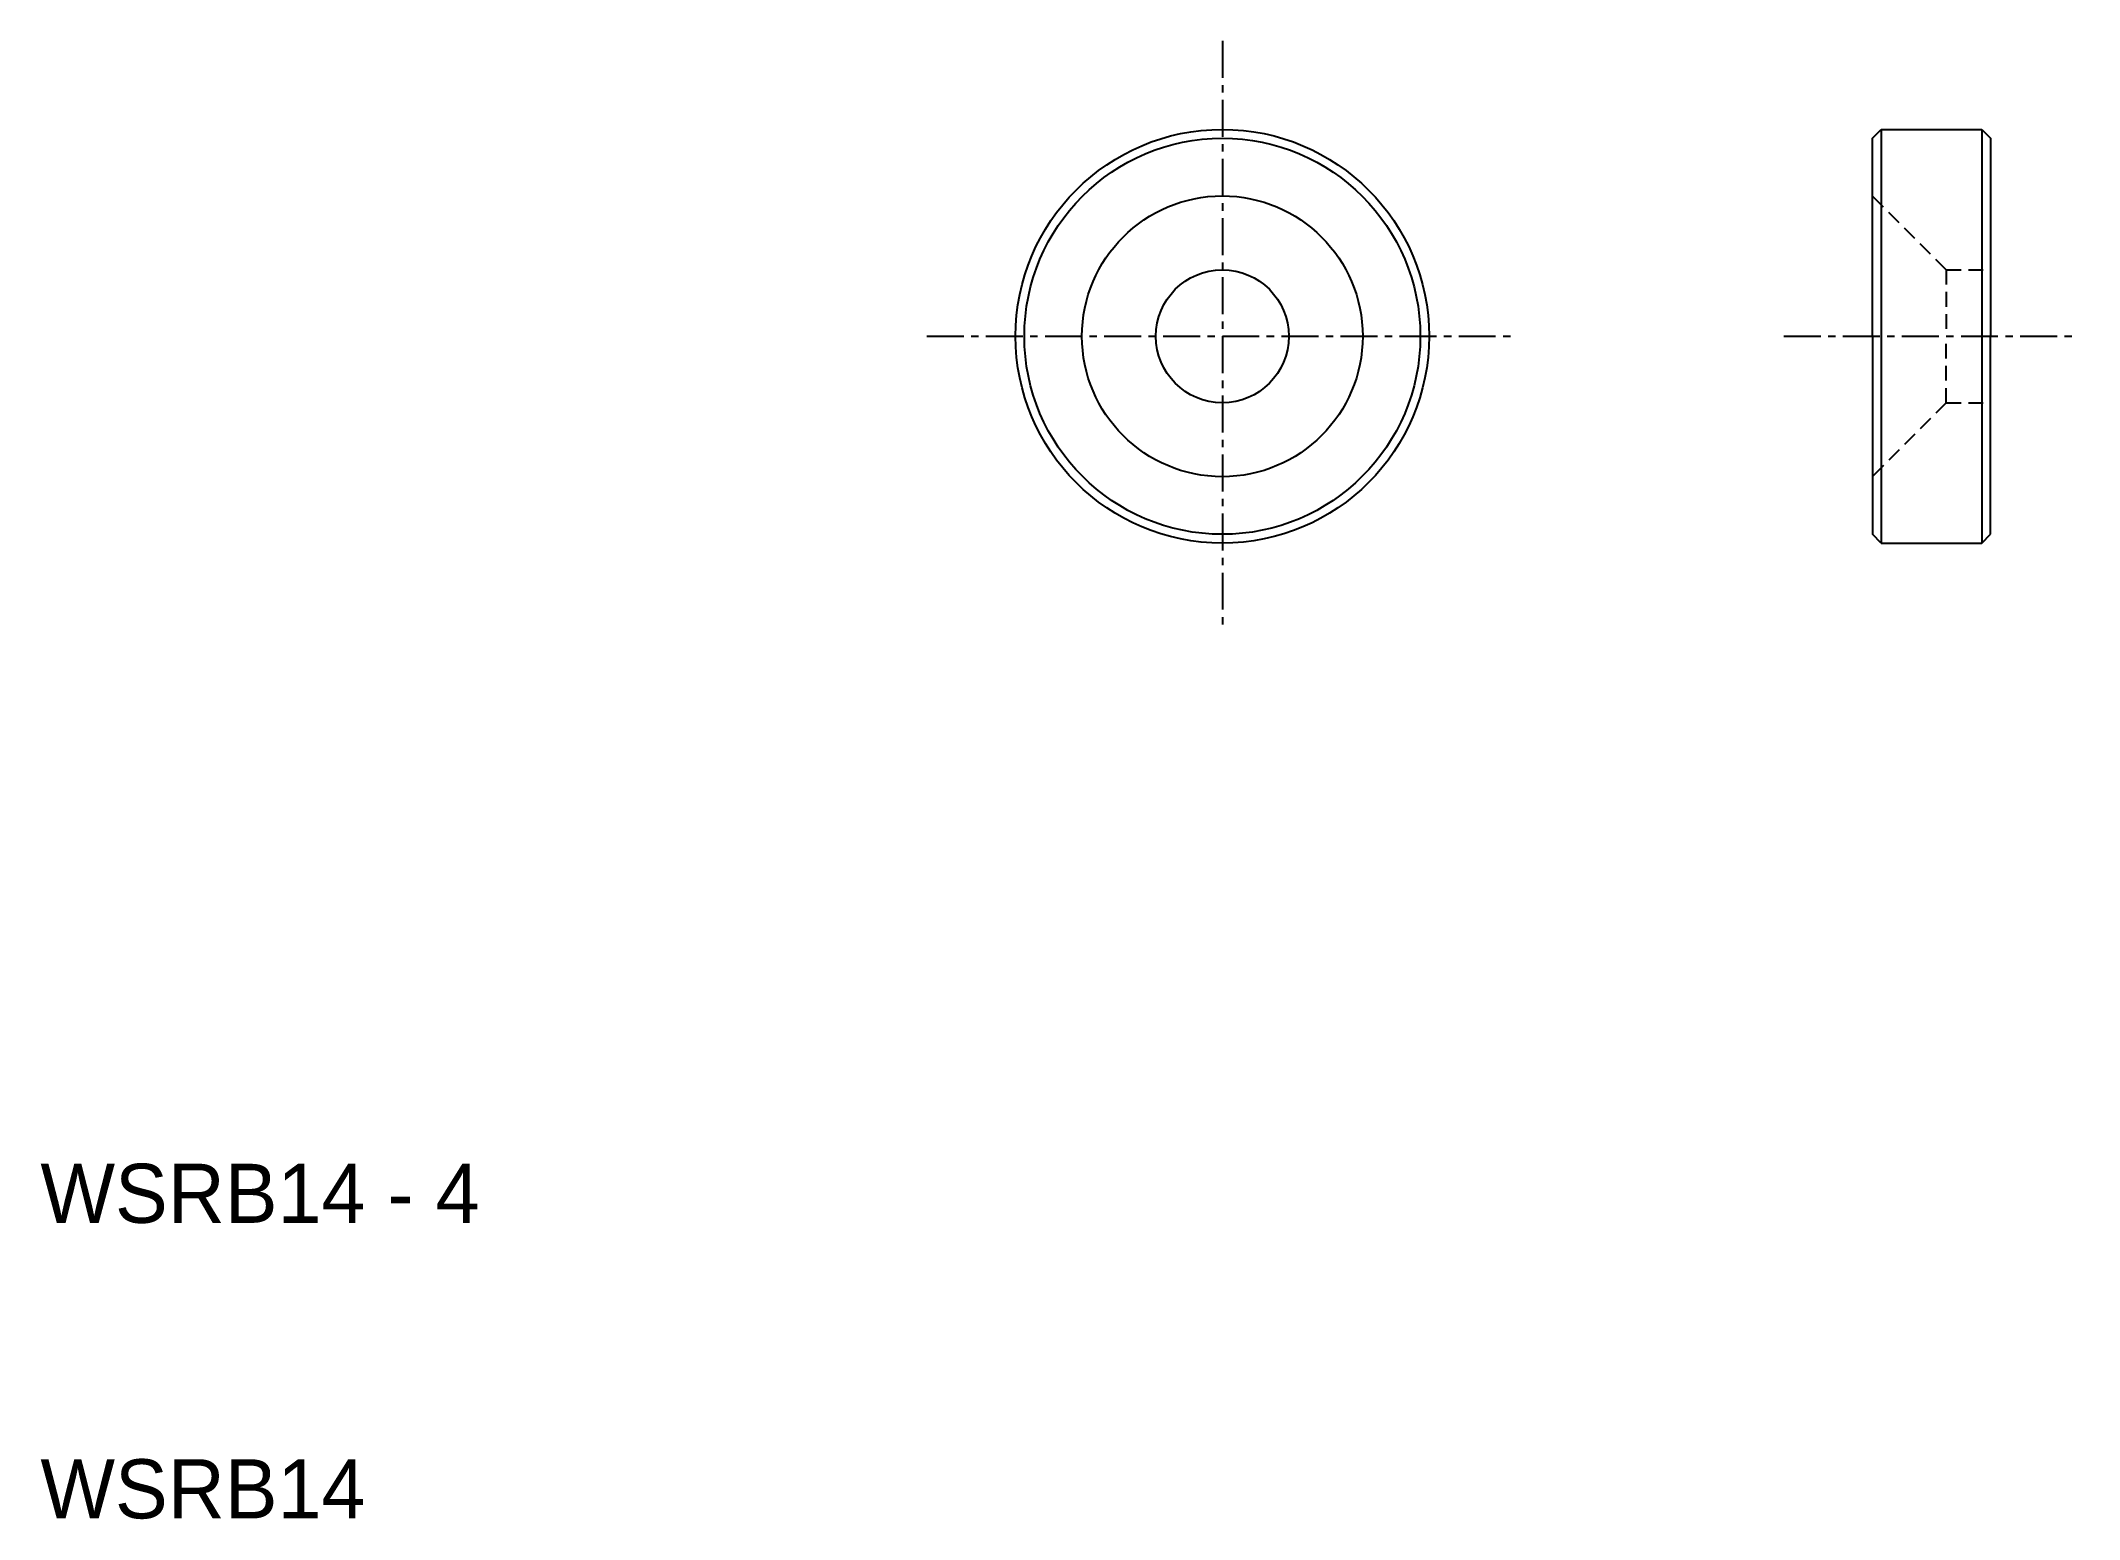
# Model space of a CAD drawing. Extents: x 10 to 79, y 10 to 60.
import ezdxf

# ---------------------------------------------------------------- set-up
doc = ezdxf.new("R2010")
doc.units = 0
doc.linetypes.add('CENTER', pattern=[2, 1.25, -0.25, 0.25, -0.25])
doc.linetypes.add('DASHED', pattern=[0.75, 0.5, -0.25])
doc.layers.get('0').update_dxf_attribs({"linetype": 'CONTINUOUS'})
doc.layers.add('CENTER', color=1, linetype='CENTER')

msp = doc.modelspace()

# ---------------------------------------------------------------- linework, layer by layer
at = {"color": 7, "linetype": 'CONTINUOUS'}
for p, q in [((72, 56.7), (72.3, 57)), ((72, 50), (72, 56.7)), ((72.3, 57), (72.3, 43)), ((72.3, 57), (75.7, 57)), ((75.7, 57), (75.7, 43)), ((75.7, 57), (76, 56.7)), ((76, 56.7), (76, 50)), ((72, 50), (72, 43.3)), ((76, 43.3), (76, 50)), ((72.3, 43), (72, 43.3)), ((72.3, 43), (75.7, 43)), ((75.7, 43), (76, 43.3))]:
    msp.add_line(p, q, dxfattribs=at)
at = {"color": 3, "linetype": 'DASHED'}
for p, q in [((74.5, 52.25), (72, 54.75)), ((74.5, 52.25), (76, 52.25)), ((74.5, 52.25), (74.5, 50)), ((74.5, 47.75), (74.5, 50)), ((74.5, 47.75), (72, 45.25)), ((74.5, 47.75), (76, 47.75))]:
    msp.add_line(p, q, dxfattribs=at)
at = {"color": 7, "linetype": 'CONTINUOUS'}
for radius in [7, 6.7, 4.75, 2.25]:
    msp.add_circle((50, 50), radius, dxfattribs=at)
at = {"layer": 'CENTER', "color": 1, "linetype": 'CENTER'}
for p, q in [((50, 60), (50, 40)), ((40, 50), (60, 50)), ((69, 50), (79, 50))]:
    msp.add_line(p, q, dxfattribs=at)

# ---------------------------------------------------------------- texts
at = {"color": 7, "linetype": 'CONTINUOUS'}
for s, p in [('WSRB14 - 4', (10, 20)), ('WSRB14', (10, 10))]:
    msp.add_text(s, height=2, dxfattribs=at).set_placement(p)

doc.saveas('drawing.dxf')
